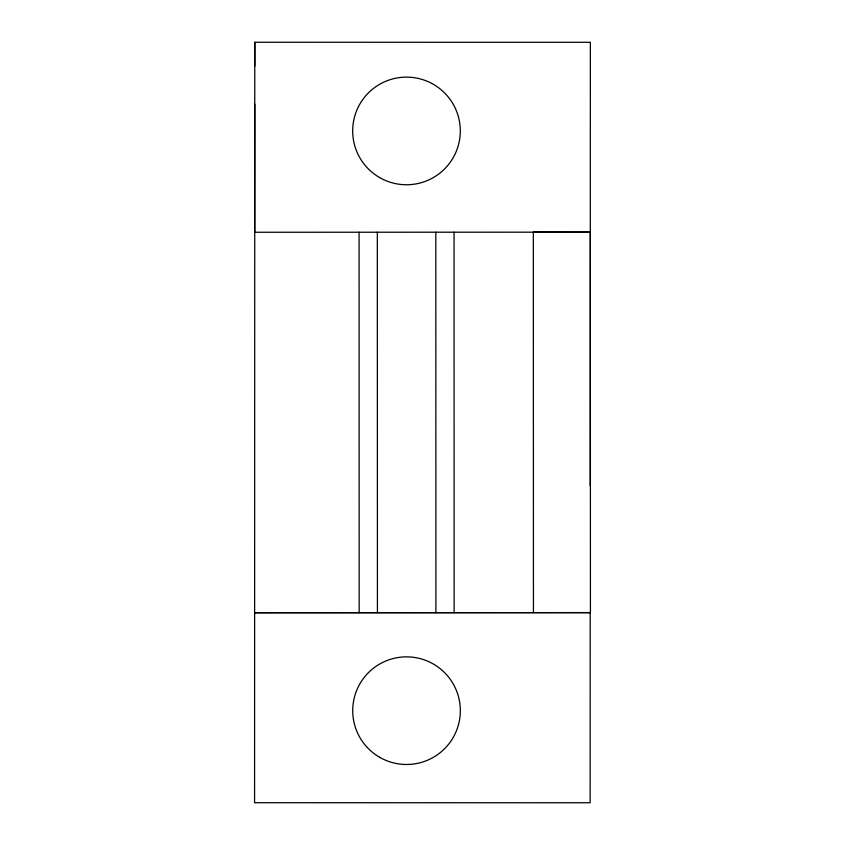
<?xml version="1.0" encoding="UTF-8"?>
<svg xmlns="http://www.w3.org/2000/svg" width="845" height="845" viewBox="0 0 845 845"><rect width="100%" height="100%" fill="white"/><g stroke="black" fill="none" stroke-linecap="round" stroke-linejoin="round"><path stroke-width="1.27" d="M590.232 485.886L590.359 42.282L254.789 42.261L254.704 232.259L590.338 232.164L590.423 612.614L254.672 612.72L590.423 612.614M254.767 104.315L254.577 802.729L590.148 802.75L590.201 612.625M254.778 66.026L254.789 42.261M533.438 612.625L533.332 232.1L590.338 232.164M454.05 232.195L454.135 612.646M435.809 232.206L435.914 612.667M377.324 232.206L377.419 612.657M359.083 232.217L359.167 612.667M379.585 177.545A53.816 53.816 0 0 0 460.303 130.943A53.816 53.816 0 0 0 379.585 84.331A53.816 53.816 0 0 0 379.585 177.545M379.627 757.278A53.816 53.816 0 0 0 460.345 710.677A53.816 53.816 0 0 0 379.627 664.064A53.816 53.816 0 0 0 379.627 757.278"/></g></svg>
